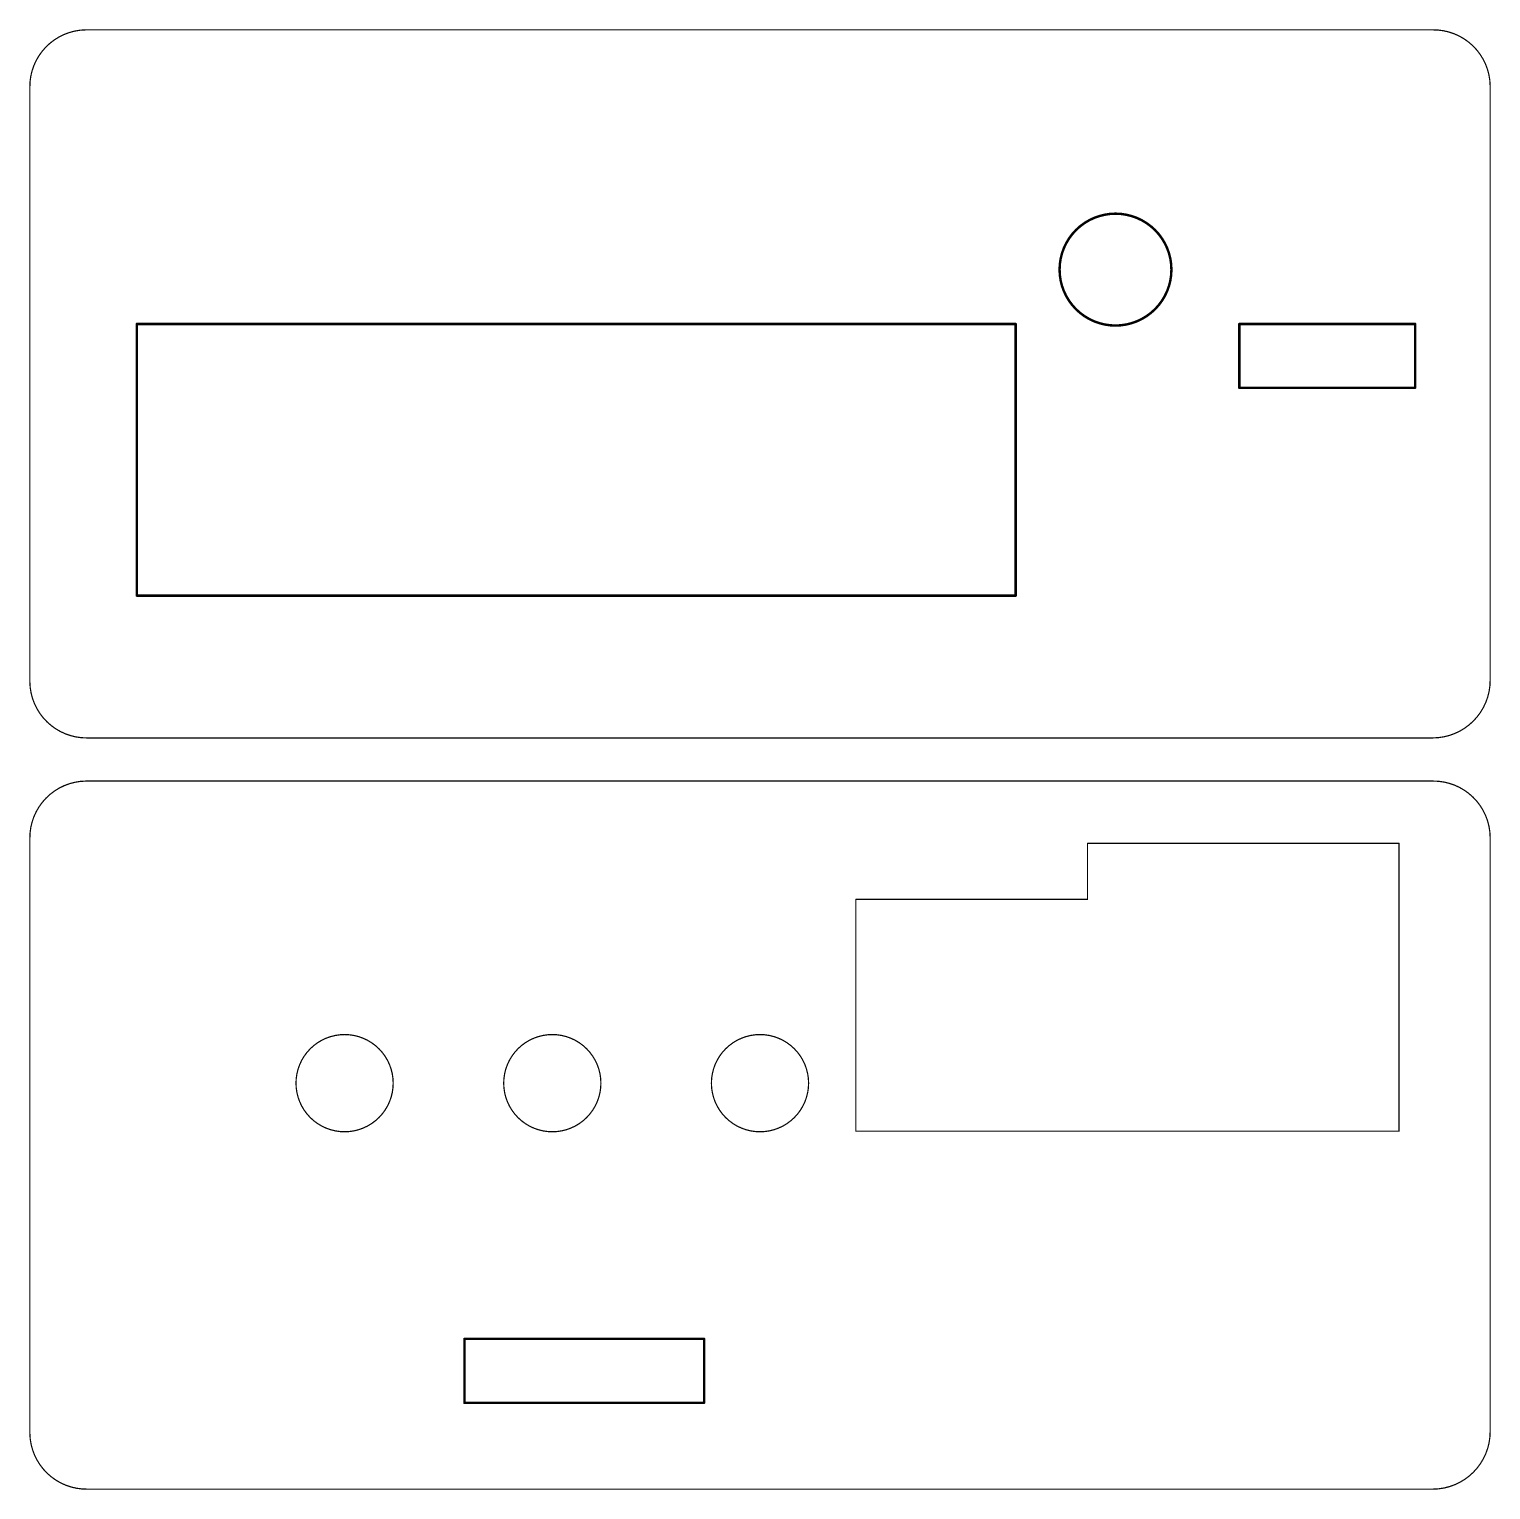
# Model space of a CAD drawing. Extents: x 2.8 to 94.2, y 92.1 to 183.4.
import ezdxf

# ---------------------------------------------------------------- set-up
doc = ezdxf.new("R2010")
doc.units = 0
doc.layers.add('20', color=53, linetype='CONTINUOUS')

msp = doc.modelspace()

# ---------------------------------------------------------------- linework, layer by layer
at = {"layer": '20'}
for points, const_width in [([(6.3, 183.4, 0.4142), (2.8, 179.8)], 0.0762), ([(6.3, 183.419, 1), (6.3, 183.381)], 0.0381), ([(6.3003, 183.381, 1), (6.2997, 183.419)], 0.0381), ([(94.2, 179.9, 0.4142), (90.6, 183.4)], 0.0762), ([(90.5997, 183.419, 1), (90.6003, 183.381)], 0.0381), ([(90.6, 183.381, 1), (90.6, 183.419)], 0.0381), ([(2.8191, 179.8, 1), (2.781, 179.8)], 0.0381), ([(2.781, 179.7997, 1), (2.819, 179.8003)], 0.0381), ([(94.219, 179.9, 1), (94.181, 179.9)], 0.0381), ([(94.181, 179.8997, 1), (94.219, 179.9003)], 0.0381), ([(70.75, 164.9, 1), (70.75, 171.9, 1), (70.75, 164.9)], 0.1524), ([(9.5, 165.0381, 1), (9.5, 164.9619)], 0.0762), ([(9.5381, 165, 1), (9.4619, 165)], 0.0762), ([(64.5381, 165, 1), (64.4619, 165)], 0.0762), ([(64.5, 164.9619, 1), (64.5, 165.0381)], 0.0762), ([(78.5, 165.0381, 1), (78.5, 164.9619)], 0.0762), ([(78.5381, 165, 1), (78.4619, 165)], 0.0762), ([(89.5381, 165, 1), (89.4619, 165)], 0.0762), ([(89.5, 164.9619, 1), (89.5, 165.0381)], 0.0762), ([(78.5, 161.0381, 1), (78.5, 160.9619)], 0.0762), ([(78.4619, 161, 1), (78.5381, 161)], 0.0762), ([(89.4619, 161, 1), (89.5381, 161)], 0.0762), ([(89.5, 160.9619, 1), (89.5, 161.0381)], 0.0762), ([(9.5, 148.0381, 1), (9.5, 147.9619)], 0.0762), ([(9.4619, 148, 1), (9.5381, 148)], 0.0762), ([(64.4619, 148, 1), (64.5381, 148)], 0.0762), ([(64.5, 147.9619, 1), (64.5, 148.0381)], 0.0762), ([(90.6, 139.1, 0.4142), (94.2, 142.7)], 0.0762), ([(94.219, 142.7, 1), (94.181, 142.7)], 0.0381), ([(94.181, 142.7, 1), (94.219, 142.7)], 0.0381), ([(2.8, 142.6, 0.4142), (6.4, 139.1)], 0.0762), ([(2.819, 142.6003, 1), (2.781, 142.5997)], 0.0381), ([(2.781, 142.6, 1), (2.8191, 142.6)], 0.0381), ([(6.4, 139.119, 1), (6.4, 139.081)], 0.0381), ([(6.4003, 139.081, 1), (6.3997, 139.119)], 0.0381), ([(90.6, 139.119, 1), (90.6, 139.081)], 0.0381), ([(90.6, 139.081, 1), (90.6, 139.119)], 0.0381), ([(6.3, 136.4, 0.4142), (2.8, 132.8)], 0.0762), ([(6.3, 136.419, 1), (6.3, 136.381)], 0.0381), ([(6.3003, 136.381, 1), (6.2997, 136.419)], 0.0381), ([(94.2, 132.9, 0.4142), (90.6, 136.4)], 0.0762), ([(90.5997, 136.419, 1), (90.6003, 136.381)], 0.0381), ([(90.6, 136.381, 1), (90.6, 136.419)], 0.0381), ([(2.8191, 132.8, 1), (2.781, 132.8)], 0.0381), ([(2.781, 132.7997, 1), (2.819, 132.8003)], 0.0381), ([(94.219, 132.9, 1), (94.181, 132.9)], 0.0381), ([(94.181, 132.8997, 1), (94.219, 132.9003)], 0.0381), ([(69.019, 132.5, 1), (68.981, 132.5)], 0.0381), ([(69, 132.519, 1), (69, 132.481)], 0.0381), ([(88.519, 132.5, 1), (88.481, 132.5)], 0.0381), ([(88.5, 132.481, 1), (88.5, 132.519)], 0.0381), ([(54.5191, 129, 1), (54.4809, 129)], 0.0381), ([(54.5, 129.019, 1), (54.5, 128.981)], 0.0381), ([(68.981, 129, 1), (69.019, 129)], 0.0381), ([(69, 128.981, 1), (69, 129.019)], 0.0381), ([(22.5, 114.4586, 1), (22.5, 120.5414, 1), (22.5, 114.4586)], 0.0762), ([(35.5, 114.4586, 1), (35.5, 120.5414, 1), (35.5, 114.4586)], 0.0762), ([(48.5, 114.4586, 1), (48.5, 120.5414, 1), (48.5, 114.4586)], 0.0762), ([(54.4809, 114.5, 1), (54.5191, 114.5)], 0.0381), ([(54.5, 114.519, 1), (54.5, 114.481)], 0.0381), ([(88.481, 114.5, 1), (88.519, 114.5)], 0.0381), ([(88.5, 114.481, 1), (88.5, 114.519)], 0.0381), ([(30, 101.5381, 1), (30, 101.4619)], 0.0762), ([(30.0381, 101.5, 1), (29.9619, 101.5)], 0.0762), ([(45.0381, 101.5, 1), (44.9619, 101.5)], 0.0762), ([(45, 101.4619, 1), (45, 101.5381)], 0.0762), ([(30, 97.5381, 1), (30, 97.4619)], 0.0762), ([(29.9619, 97.5, 1), (30.0381, 97.5)], 0.0762), ([(44.9619, 97.5, 1), (45.0381, 97.5)], 0.0762), ([(45, 97.4619, 1), (45, 97.5381)], 0.0762), ([(2.8, 95.6, 0.4142), (6.4, 92.1)], 0.0762), ([(2.819, 95.6003, 1), (2.781, 95.5997)], 0.0381), ([(2.781, 95.6, 1), (2.8191, 95.6)], 0.0381), ([(90.6, 92.1, 0.4142), (94.2, 95.7)], 0.0762), ([(94.219, 95.7, 1), (94.181, 95.7)], 0.0381), ([(94.181, 95.7, 1), (94.219, 95.7)], 0.0381), ([(6.4, 92.1191, 1), (6.4, 92.081)], 0.0381), ([(6.4003, 92.081, 1), (6.3997, 92.119)], 0.0381), ([(90.6, 92.1191, 1), (90.6, 92.081)], 0.0381), ([(90.6, 92.081, 1), (90.6, 92.1191)], 0.0381)]:
    msp.add_lwpolyline(points, format="xyb", dxfattribs=dict(at, const_width=const_width))
for points, const_width in [([(90.6, 183.4), (6.3, 183.4)], 0.0762), ([(2.8, 142.6), (2.8, 179.8)], 0.0762), ([(94.2, 142.7), (94.2, 179.9)], 0.0762), ([(64.5, 165), (9.5, 165)], 0.1524), ([(9.5, 165), (9.5, 148)], 0.1524), ([(64.5, 148), (64.5, 165)], 0.1524), ([(89.5, 165), (78.5, 165)], 0.1524), ([(78.5, 165), (78.5, 161)], 0.1524), ([(89.5, 161), (89.5, 165)], 0.1524), ([(78.5, 161), (89.5, 161)], 0.1524), ([(9.5, 148), (64.5, 148)], 0.1524), ([(90.6, 139.1), (6.4, 139.1)], 0.0762), ([(90.6, 136.4), (6.3, 136.4)], 0.0762), ([(2.8, 95.6), (2.8, 132.8)], 0.0762), ([(94.2, 95.7), (94.2, 132.9)], 0.0762), ([(69, 129), (69, 132.5)], 0.0762), ([(69, 132.5), (88.5, 132.5)], 0.0762), ([(88.5, 132.5), (88.5, 114.5)], 0.0762), ([(54.5, 114.5), (54.5, 129)], 0.0762), ([(54.5, 129), (69, 129)], 0.0762), ([(88.5, 114.5), (54.5, 114.5)], 0.0762), ([(45, 101.5), (30, 101.5)], 0.1524), ([(30, 101.5), (30, 97.5)], 0.1524), ([(45, 97.5), (45, 101.5)], 0.1524), ([(30, 97.5), (45, 97.5)], 0.1524), ([(90.6, 92.1), (6.4, 92.1)], 0.0762)]:
    msp.add_lwpolyline(points, dxfattribs=dict(at, const_width=const_width))

doc.saveas('drawing.dxf')
